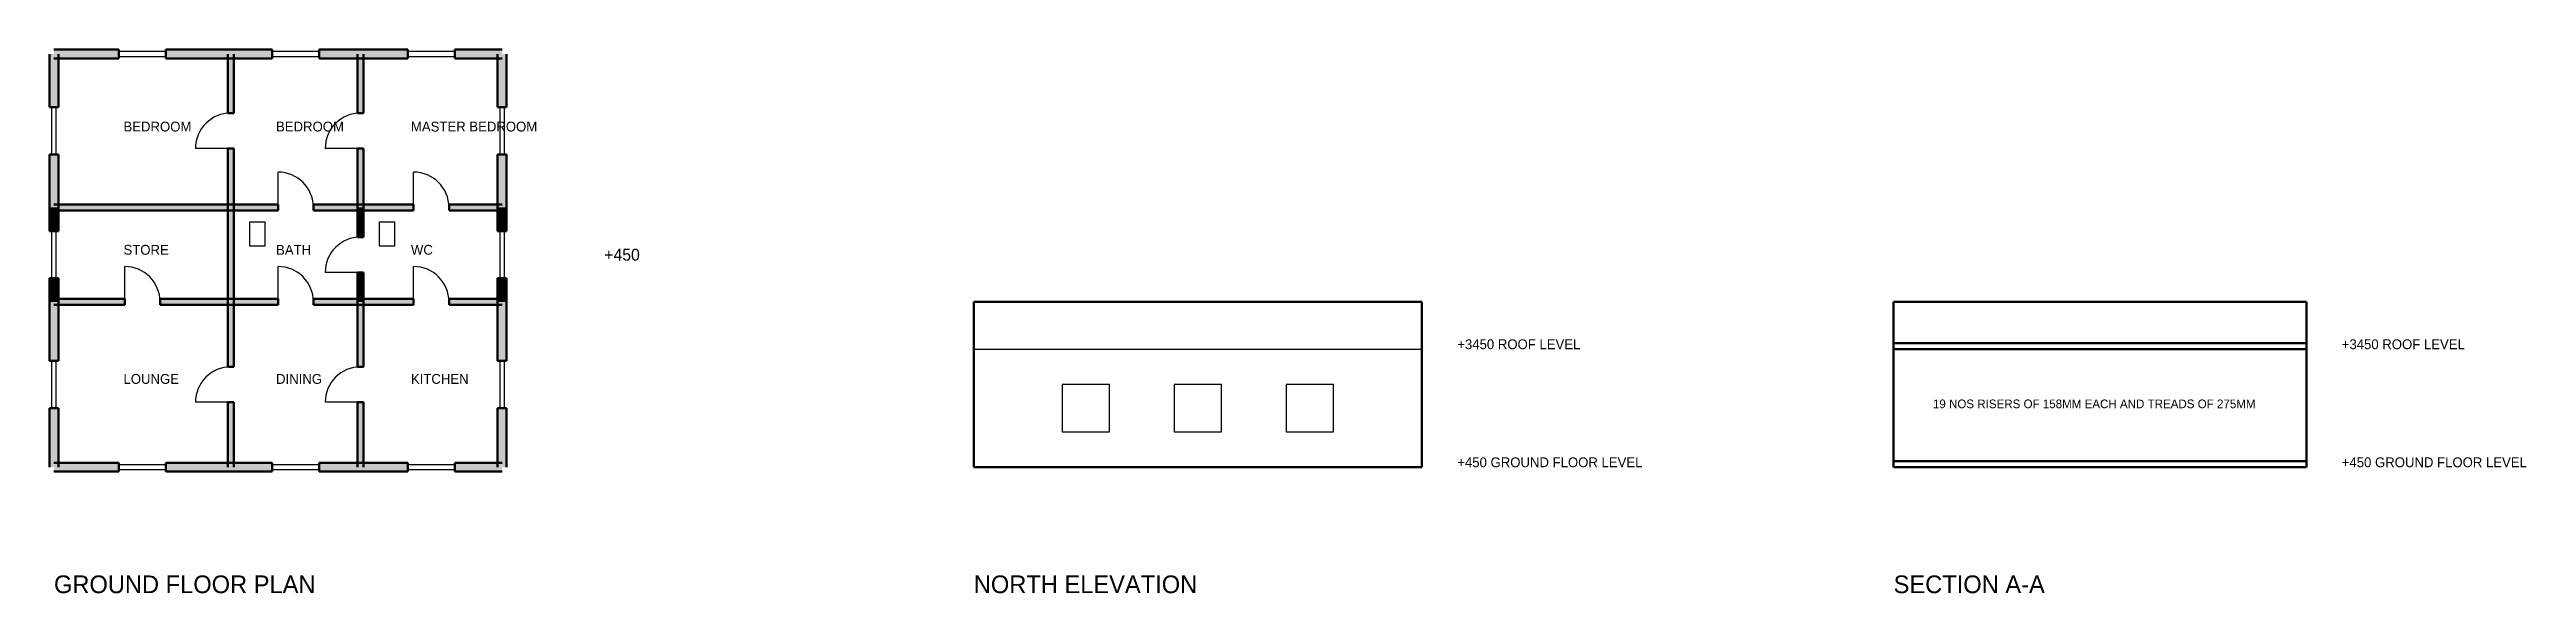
# Model space of a CAD drawing. Header units: millimetres. Extents: x -112 to 62899, y -3206 to 10612.
import ezdxf

# ---------------------------------------------------------------- set-up
doc = ezdxf.new("R2010")
doc.units = ezdxf.units.MM
for name, color, linetype in [('DOOR', 3, 'CONTINUOUS'), ('HATCH', 5, 'CONTINUOUS'), ('SANITARY', 7, 'CONTINUOUS'), ('TEXT', 6, 'CONTINUOUS'), ('WALL', 4, 'CONTINUOUS'), ('WIND', 2, 'CONTINUOUS')]:
    doc.layers.add(name, color=color, linetype=linetype)

msp = doc.modelspace()

# ---------------------------------------------------------------- hatches: boundary and pattern name
at = {"layer": 'HATCH'}
h = msp.add_hatch(color=256, dxfattribs=at)
h.dxf.hatch_style = 1
h.paths.add_polyline_path([(-112.5, 9150), (112.5, 9150), (112.5, 10500), (-112.5, 10500)])
h = msp.add_hatch(color=256, dxfattribs=at)
h.dxf.hatch_style = 1
h.paths.add_polyline_path([(0, 10387.5), (1650, 10387.5), (1650, 10612.5), (0, 10612.5)])
h = msp.add_hatch(color=256, dxfattribs=at)
h.dxf.hatch_style = 1
h.paths.add_polyline_path([(2850, 10387.5), (4500, 10387.5), (4500, 10612.5), (2850, 10612.5)])
h = msp.add_hatch(color=256, dxfattribs=at)
h.dxf.hatch_style = 1
h.paths.add_polyline_path([(4425, 9000), (4575, 9000), (4575, 10500), (4425, 10500)])
h = msp.add_hatch(color=256, dxfattribs=at)
h.dxf.hatch_style = 1
h.paths.add_polyline_path([(4500, 10387.5), (5550, 10387.5), (5550, 10612.5), (4500, 10612.5)])
h = msp.add_hatch(color=256, dxfattribs=at)
h.dxf.hatch_style = 1
h.paths.add_polyline_path([(6750, 10387.5), (7800, 10387.5), (7800, 10612.5), (6750, 10612.5)])
h = msp.add_hatch(color=256, dxfattribs=at)
h.dxf.hatch_style = 1
h.paths.add_polyline_path([(7725, 9000), (7875, 9000), (7875, 10500), (7725, 10500)])
h = msp.add_hatch(color=256, dxfattribs=at)
h.dxf.hatch_style = 1
h.paths.add_polyline_path([(7800, 10387.5), (9000, 10387.5), (9000, 10612.5), (7800, 10612.5)])
h = msp.add_hatch(color=256, dxfattribs=at)
h.dxf.hatch_style = 1
h.paths.add_polyline_path([(10200, 10387.5), (11400, 10387.5), (11400, 10612.5), (10200, 10612.5)])
h = msp.add_hatch(color=256, dxfattribs=at)
h.dxf.hatch_style = 1
h.paths.add_polyline_path([(11287.5, 9150), (11512.5, 9150), (11512.5, 10500), (11287.5, 10500)])
h = msp.add_hatch(color=256, dxfattribs=at)
h.dxf.hatch_style = 1
h.paths.add_polyline_path([(-112.5, 6600), (112.5, 6600), (112.5, 7950), (-112.5, 7950)])
h = msp.add_hatch(color=256, dxfattribs=at)
h.dxf.hatch_style = 1
h.paths.add_polyline_path([(4425, 6600), (4575, 6600), (4575, 8100), (4425, 8100)])
h = msp.add_hatch(color=256, dxfattribs=at)
h.dxf.hatch_style = 1
h.paths.add_polyline_path([(7725, 6600), (7875, 6600), (7875, 8100), (7725, 8100)])
h = msp.add_hatch(color=256, dxfattribs=at)
h.dxf.hatch_style = 1
h.paths.add_polyline_path([(11287.5, 6600), (11512.5, 6600), (11512.5, 7950), (11287.5, 7950)])
h = msp.add_hatch(color=256, dxfattribs=at)
h.dxf.hatch_style = 1
h.paths.add_polyline_path([(-112.5, 6000), (112.5, 6000), (112.5, 6600), (-112.5, 6600)])
h = msp.add_hatch(color=256, dxfattribs=at)
h.dxf.hatch_style = 1
h.paths.add_polyline_path([(0, 6525), (4500, 6525), (4500, 6675), (0, 6675)])
h = msp.add_hatch(color=256, dxfattribs=at)
h.dxf.hatch_style = 1
h.paths.add_polyline_path([(4425, 4200), (4575, 4200), (4575, 6600), (4425, 6600)])
h = msp.add_hatch(color=256, dxfattribs=at)
h.dxf.hatch_style = 1
h.paths.add_polyline_path([(4500, 6525), (5700, 6525), (5700, 6675), (4500, 6675)])
h = msp.add_hatch(color=256, dxfattribs=at)
h.dxf.hatch_style = 1
h.paths.add_polyline_path([(6600, 6525), (7800, 6525), (7800, 6675), (6600, 6675)])
h = msp.add_hatch(color=256, dxfattribs=at)
h.dxf.hatch_style = 1
h.paths.add_polyline_path([(7725, 5850), (7875, 5850), (7875, 6600), (7725, 6600)])
h = msp.add_hatch(color=256, dxfattribs=at)
h.dxf.hatch_style = 1
h.paths.add_polyline_path([(7800, 6525), (9150, 6525), (9150, 6675), (7800, 6675)])
h = msp.add_hatch(color=256, dxfattribs=at)
h.dxf.hatch_style = 1
h.paths.add_polyline_path([(10050, 6525), (11400, 6525), (11400, 6675), (10050, 6675)])
h = msp.add_hatch(color=256, dxfattribs=at)
h.dxf.hatch_style = 1
h.paths.add_polyline_path([(11287.5, 6000), (11512.5, 6000), (11512.5, 6600), (11287.5, 6600)])
h = msp.add_hatch(color=256, dxfattribs=at)
h.dxf.hatch_style = 1
h.paths.add_polyline_path([(-112.5, 4200), (112.5, 4200), (112.5, 4800), (-112.5, 4800)])
h = msp.add_hatch(color=256, dxfattribs=at)
h.dxf.hatch_style = 1
h.paths.add_polyline_path([(7725, 4200), (7875, 4200), (7875, 4950), (7725, 4950)])
h = msp.add_hatch(color=256, dxfattribs=at)
h.dxf.hatch_style = 1
h.paths.add_polyline_path([(11287.5, 4200), (11512.5, 4200), (11512.5, 4800), (11287.5, 4800)])
h = msp.add_hatch(color=256, dxfattribs=at)
h.dxf.hatch_style = 1
h.paths.add_polyline_path([(-112.5, 2700), (112.5, 2700), (112.5, 4200), (-112.5, 4200)])
h = msp.add_hatch(color=256, dxfattribs=at)
h.dxf.hatch_style = 1
h.paths.add_polyline_path([(0, 4125), (1800, 4125), (1800, 4275), (0, 4275)])
h = msp.add_hatch(color=256, dxfattribs=at)
h.dxf.hatch_style = 1
h.paths.add_polyline_path([(2700, 4125), (4500, 4125), (4500, 4275), (2700, 4275)])
h = msp.add_hatch(color=256, dxfattribs=at)
h.dxf.hatch_style = 1
h.paths.add_polyline_path([(4425, 2550), (4575, 2550), (4575, 4200), (4425, 4200)])
h = msp.add_hatch(color=256, dxfattribs=at)
h.dxf.hatch_style = 1
h.paths.add_polyline_path([(4500, 4125), (5700, 4125), (5700, 4275), (4500, 4275)])
h = msp.add_hatch(color=256, dxfattribs=at)
h.dxf.hatch_style = 1
h.paths.add_polyline_path([(6600, 4125), (7800, 4125), (7800, 4275), (6600, 4275)])
h = msp.add_hatch(color=256, dxfattribs=at)
h.dxf.hatch_style = 1
h.paths.add_polyline_path([(7725, 2550), (7875, 2550), (7875, 4200), (7725, 4200)])
h = msp.add_hatch(color=256, dxfattribs=at)
h.dxf.hatch_style = 1
h.paths.add_polyline_path([(7800, 4125), (9150, 4125), (9150, 4275), (7800, 4275)])
h = msp.add_hatch(color=256, dxfattribs=at)
h.dxf.hatch_style = 1
h.paths.add_polyline_path([(10050, 4125), (11400, 4125), (11400, 4275), (10050, 4275)])
h = msp.add_hatch(color=256, dxfattribs=at)
h.dxf.hatch_style = 1
h.paths.add_polyline_path([(11287.5, 2700), (11512.5, 2700), (11512.5, 4200), (11287.5, 4200)])
h = msp.add_hatch(color=256, dxfattribs=at)
h.dxf.hatch_style = 1
h.paths.add_polyline_path([(-112.5, 0), (112.5, 0), (112.5, 1500), (-112.5, 1500)])
h = msp.add_hatch(color=256, dxfattribs=at)
h.dxf.hatch_style = 1
h.paths.add_polyline_path([(4425, 0), (4575, 0), (4575, 1650), (4425, 1650)])
h = msp.add_hatch(color=256, dxfattribs=at)
h.dxf.hatch_style = 1
h.paths.add_polyline_path([(7725, 0), (7875, 0), (7875, 1650), (7725, 1650)])
h = msp.add_hatch(color=256, dxfattribs=at)
h.dxf.hatch_style = 1
h.paths.add_polyline_path([(11287.5, 0), (11512.5, 0), (11512.5, 1500), (11287.5, 1500)])
h = msp.add_hatch(color=256, dxfattribs=at)
h.dxf.hatch_style = 1
h.paths.add_polyline_path([(0, -112.5), (1650, -112.5), (1650, 112.5), (0, 112.5)])
h = msp.add_hatch(color=256, dxfattribs=at)
h.dxf.hatch_style = 1
h.paths.add_polyline_path([(2850, -112.5), (4500, -112.5), (4500, 112.5), (2850, 112.5)])
h = msp.add_hatch(color=256, dxfattribs=at)
h.dxf.hatch_style = 1
h.paths.add_polyline_path([(4500, -112.5), (5550, -112.5), (5550, 112.5), (4500, 112.5)])
h = msp.add_hatch(color=256, dxfattribs=at)
h.dxf.hatch_style = 1
h.paths.add_polyline_path([(6750, -112.5), (7800, -112.5), (7800, 112.5), (6750, 112.5)])
h = msp.add_hatch(color=256, dxfattribs=at)
h.dxf.hatch_style = 1
h.paths.add_polyline_path([(7800, -112.5), (9000, -112.5), (9000, 112.5), (7800, 112.5)])
h = msp.add_hatch(color=256, dxfattribs=at)
h.dxf.hatch_style = 1
h.paths.add_polyline_path([(10200, -112.5), (11400, -112.5), (11400, 112.5), (10200, 112.5)])

# ---------------------------------------------------------------- linework, layer by layer
at = {"layer": 'DOOR'}
for p, q in [((4500, 8100), (3600, 8100)), ((7800, 8100), (6900, 8100)), ((5700, 6600), (5700, 7500)), ((9150, 6600), (9150, 7500)), ((1800, 4200), (1800, 5100)), ((5700, 4200), (5700, 5100)), ((9150, 4200), (9150, 5100)), ((7800, 4950), (6900, 4950)), ((4500, 1650), (3600, 1650)), ((7800, 1650), (6900, 1650))]:
    msp.add_line(p, q, dxfattribs=at)
for centre, start, end in [((4500, 8100), 90, 180), ((7800, 8100), 90, 180), ((5700, 6600), 0, 90), ((9150, 6600), 0, 90), ((7800, 4950), 90, 180), ((1800, 4200), 0, 90), ((5700, 4200), 0, 90), ((9150, 4200), 0, 90), ((4500, 1650), 90, 180), ((7800, 1650), 90, 180)]:
    msp.add_arc(centre, 900, start, end, dxfattribs=at)
at = {"layer": 'SANITARY'}
for points in [[(4975, 5625), (5375, 5625), (5375, 6225), (4975, 6225)], [(8275, 5625), (8675, 5625), (8675, 6225), (8275, 6225)]]:
    msp.add_lwpolyline(points, close=True, dxfattribs=at)
at = {"layer": 'WALL', "lineweight": 50}
for p, q in [((-112.5, 9150), (-112.5, 10500)), ((1650, 10612.5), (0, 10612.5)), ((0, 10387.5), (1650, 10387.5)), ((112.5, 10500), (112.5, 9150)), ((1650, 10387.5), (1650, 10612.5)), ((4500, 10612.5), (2850, 10612.5)), ((2850, 10387.5), (2850, 10612.5)), ((2850, 10387.5), (4500, 10387.5)), ((4425, 9000), (4425, 10500)), ((5550, 10612.5), (4500, 10612.5)), ((4500, 10387.5), (5550, 10387.5)), ((4575, 10500), (4575, 9000)), ((5550, 10387.5), (5550, 10612.5)), ((7800, 10612.5), (6750, 10612.5)), ((6750, 10387.5), (6750, 10612.5)), ((6750, 10387.5), (7800, 10387.5)), ((7725, 9000), (7725, 10500)), ((9000, 10612.5), (7800, 10612.5)), ((7800, 10387.5), (9000, 10387.5)), ((7875, 10500), (7875, 9000)), ((9000, 10387.5), (9000, 10612.5)), ((11400, 10612.5), (10200, 10612.5)), ((10200, 10387.5), (10200, 10612.5)), ((10200, 10387.5), (11400, 10387.5)), ((11287.5, 9150), (11287.5, 10500)), ((11512.5, 10500), (11512.5, 9150)), ((-112.5, 9150), (112.5, 9150)), ((4425, 9000), (4575, 9000)), ((7725, 9000), (7875, 9000)), ((11287.5, 9150), (11512.5, 9150)), ((-112.5, 6600), (-112.5, 7950)), ((-112.5, 7950), (112.5, 7950)), ((112.5, 7950), (112.5, 6600)), ((4425, 6600), (4425, 8100)), ((4425, 8100), (4575, 8100)), ((4575, 8100), (4575, 6600)), ((7725, 6600), (7725, 8100)), ((7725, 8100), (7875, 8100)), ((7875, 8100), (7875, 6600)), ((11287.5, 6600), (11287.5, 7950)), ((11287.5, 7950), (11512.5, 7950)), ((11512.5, 7950), (11512.5, 6600)), ((-112.5, 6000), (-112.5, 6600)), ((4500, 6675), (0, 6675)), ((0, 6525), (4500, 6525)), ((112.5, 6600), (112.5, 6000)), ((4425, 4200), (4425, 6600)), ((5700, 6675), (4500, 6675)), ((4500, 6525), (5700, 6525)), ((4575, 6600), (4575, 4200)), ((5700, 6525), (5700, 6675)), ((7800, 6675), (6600, 6675)), ((6600, 6525), (6600, 6675)), ((6600, 6525), (7800, 6525)), ((7725, 5850), (7725, 6600)), ((9150, 6675), (7800, 6675)), ((7800, 6525), (9150, 6525)), ((7875, 6600), (7875, 5850)), ((9150, 6525), (9150, 6675)), ((11400, 6675), (10050, 6675)), ((10050, 6525), (10050, 6675)), ((10050, 6525), (11400, 6525)), ((11287.5, 6000), (11287.5, 6600)), ((11512.5, 6600), (11512.5, 6000)), ((-112.5, 6000), (112.5, 6000)), ((7725, 5850), (7875, 5850)), ((11287.5, 6000), (11512.5, 6000)), ((-112.5, 4200), (-112.5, 4800)), ((-112.5, 4800), (112.5, 4800)), ((112.5, 4800), (112.5, 4200)), ((7725, 4200), (7725, 4950)), ((7725, 4950), (7875, 4950)), ((7875, 4950), (7875, 4200)), ((11287.5, 4200), (11287.5, 4800)), ((11287.5, 4800), (11512.5, 4800)), ((11512.5, 4800), (11512.5, 4200)), ((-112.5, 2700), (-112.5, 4200)), ((1800, 4275), (0, 4275)), ((0, 4125), (1800, 4125)), ((112.5, 4200), (112.5, 2700)), ((1800, 4125), (1800, 4275)), ((4500, 4275), (2700, 4275)), ((2700, 4125), (2700, 4275)), ((2700, 4125), (4500, 4125)), ((4425, 2550), (4425, 4200)), ((5700, 4275), (4500, 4275)), ((4500, 4125), (5700, 4125)), ((4575, 4200), (4575, 2550)), ((5700, 4125), (5700, 4275)), ((7800, 4275), (6600, 4275)), ((6600, 4125), (6600, 4275)), ((6600, 4125), (7800, 4125)), ((7725, 2550), (7725, 4200)), ((9150, 4275), (7800, 4275)), ((7800, 4125), (9150, 4125)), ((7875, 4200), (7875, 2550)), ((9150, 4125), (9150, 4275)), ((11400, 4275), (10050, 4275)), ((10050, 4125), (10050, 4275)), ((10050, 4125), (11400, 4125)), ((11287.5, 2700), (11287.5, 4200)), ((11512.5, 4200), (11512.5, 2700)), ((34800, 4200), (23400, 4200)), ((23400, 4200), (23400, 0)), ((34800, 0), (34800, 4200)), ((57300, 4200), (46800, 4200)), ((46800, 4200), (46800, 0)), ((57300, 0), (57300, 4200)), ((-112.5, 2700), (112.5, 2700)), ((4425, 2550), (4575, 2550)), ((7725, 2550), (7875, 2550)), ((11287.5, 2700), (11512.5, 2700)), ((46800, 3150), (57300, 3150)), ((46800, 3000), (57300, 3000)), ((-112.5, 0), (-112.5, 1500)), ((-112.5, 1500), (112.5, 1500)), ((112.5, 1500), (112.5, 0)), ((4425, 0), (4425, 1650)), ((4425, 1650), (4575, 1650)), ((4575, 1650), (4575, 0)), ((7725, 0), (7725, 1650)), ((7725, 1650), (7875, 1650)), ((7875, 1650), (7875, 0)), ((11287.5, 0), (11287.5, 1500)), ((11287.5, 1500), (11512.5, 1500)), ((11512.5, 1500), (11512.5, 0)), ((1650, 112.5), (0, 112.5)), ((1650, -112.5), (1650, 112.5)), ((4500, 112.5), (2850, 112.5)), ((2850, -112.5), (2850, 112.5)), ((5550, 112.5), (4500, 112.5)), ((5550, -112.5), (5550, 112.5)), ((7800, 112.5), (6750, 112.5)), ((6750, -112.5), (6750, 112.5)), ((9000, 112.5), (7800, 112.5)), ((9000, -112.5), (9000, 112.5)), ((11400, 112.5), (10200, 112.5)), ((10200, -112.5), (10200, 112.5)), ((23400, 0), (34800, 0)), ((46800, 150), (57300, 150)), ((46800, 0), (57300, 0)), ((46800, 0), (57300, 0)), ((0, -112.5), (1650, -112.5)), ((2850, -112.5), (4500, -112.5)), ((4500, -112.5), (5550, -112.5)), ((6750, -112.5), (7800, -112.5)), ((7800, -112.5), (9000, -112.5)), ((10200, -112.5), (11400, -112.5))]:
    msp.add_line(p, q, dxfattribs=at)
at = {"layer": 'WALL'}
for p, q in [((23400, 3000), (34800, 3000)), ((23400, 0), (34800, 0))]:
    msp.add_line(p, q, dxfattribs=at)
at = {"layer": 'WIND'}
for points in [[(1650, 10440), (2850, 10440), (2850, 10560), (1650, 10560)], [(5550, 10440), (6750, 10440), (6750, 10560), (5550, 10560)], [(9000, 10440), (10200, 10440), (10200, 10560), (9000, 10560)], [(-60, 7950), (60, 7950), (60, 9150), (-60, 9150)], [(11340, 7950), (11460, 7950), (11460, 9150), (11340, 9150)], [(-60, 4800), (60, 4800), (60, 6000), (-60, 6000)], [(11340, 4800), (11460, 4800), (11460, 6000), (11340, 6000)], [(-60, 1500), (60, 1500), (60, 2700), (-60, 2700)], [(11340, 1500), (11460, 1500), (11460, 2700), (11340, 2700)], [(25650, 900), (26850, 900), (26850, 2100), (25650, 2100)], [(28500, 900), (29700, 900), (29700, 2100), (28500, 2100)], [(31350, 900), (32550, 900), (32550, 2100), (31350, 2100)], [(1650, -60), (2850, -60), (2850, 60), (1650, 60)], [(5550, -60), (6750, -60), (6750, 60), (5550, 60)], [(9000, -60), (10200, -60), (10200, 60), (9000, 60)]]:
    msp.add_lwpolyline(points, close=True, dxfattribs=at)

# ---------------------------------------------------------------- texts
at = {"layer": 'TEXT'}
for s, height, p in [('BEDROOM', 250, (1768.8, 8531.2)), ('BEDROOM', 250, (5650, 8531.2)), ('MASTER BEDROOM', 250, (9081.2, 8531.2)), ('STORE', 250, (1768.8, 5400)), ('BATH', 250, (5650, 5400)), ('WC', 250, (9081.2, 5400)), ('+450', 300, (14000, 5250)), ('+3450 ROOF LEVEL', 250, (35700, 3000)), ('+3450 ROOF LEVEL', 250, (58200, 3000)), ('LOUNGE', 250, (1768.8, 2118.8)), ('DINING', 250, (5650, 2118.8)), ('KITCHEN', 250, (9081.2, 2118.8)), ('19 NOS RISERS OF 158MM EACH AND TREADS OF 275MM', 220, (47800, 1500)), ('+450 GROUND FLOOR LEVEL', 250, (35700, 0)), ('+450 GROUND FLOOR LEVEL', 250, (58200, 0)), ('GROUND FLOOR PLAN', 450, (0, -3200)), ('NORTH ELEVATION', 450, (23400, -3200)), ('SECTION A-A', 450, (46800, -3200))]:
    msp.add_text(s, height=height, dxfattribs=at).set_placement(p)

doc.saveas('drawing.dxf')
